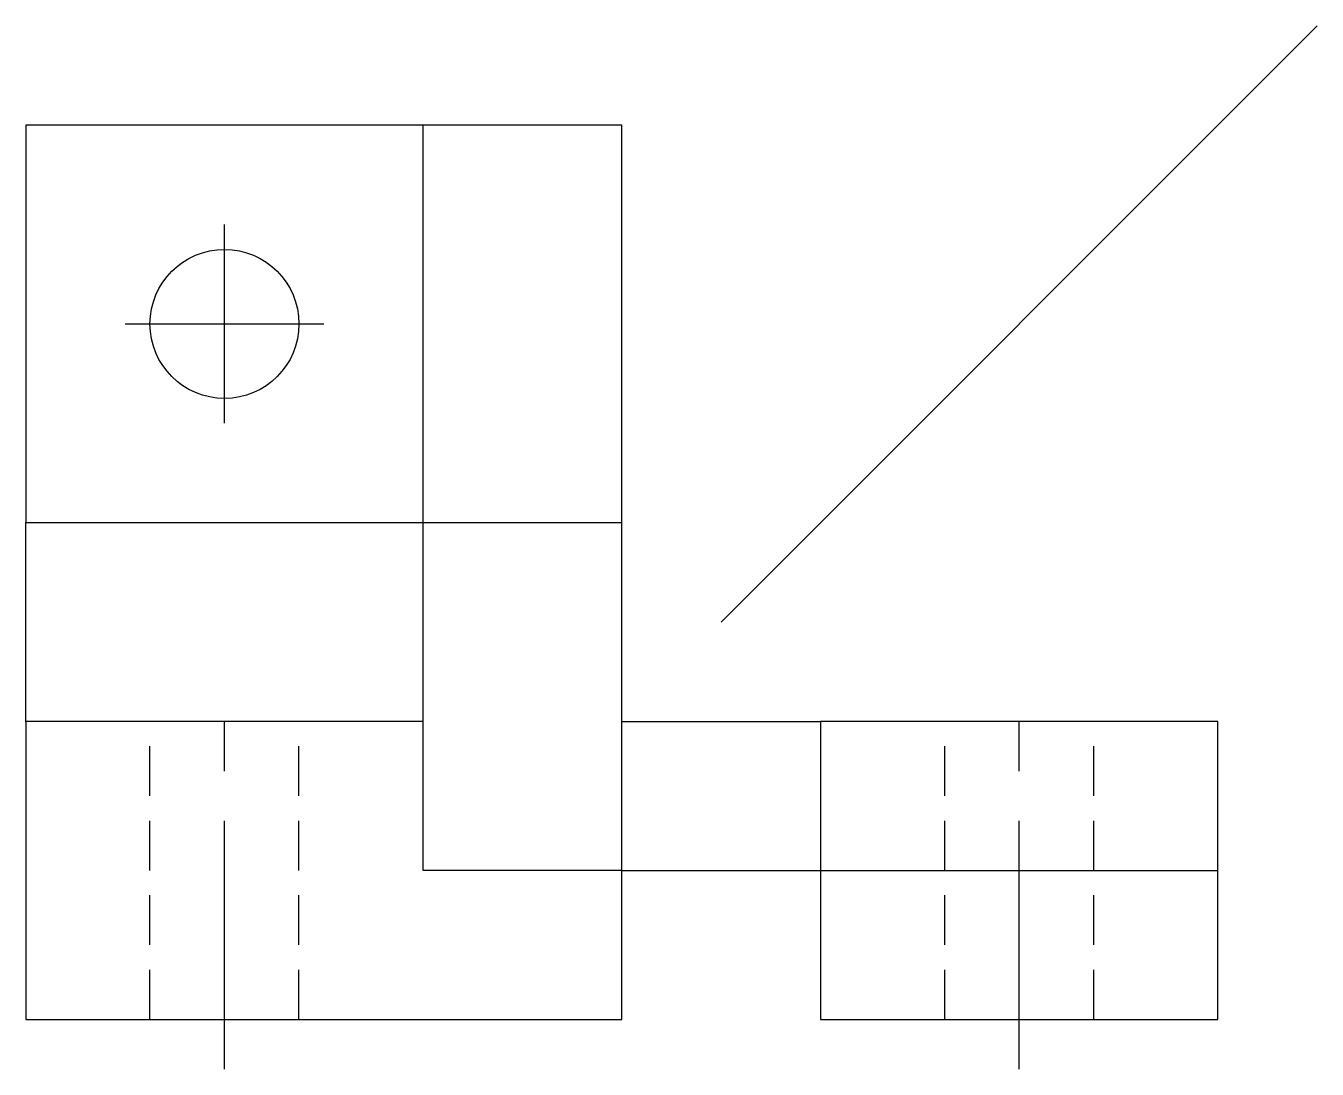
# Model space of a CAD drawing. Header units: inches. Extents: x 0 to 6.5, y -0.25 to 5.
import ezdxf

# ---------------------------------------------------------------- set-up
doc = ezdxf.new("R2010")
doc.units = ezdxf.units.IN
doc.header["$MEASUREMENT"] = 0
doc.linetypes.add('CENTER', pattern=[2, 1.25, -0.25, 0.25, -0.25])
doc.linetypes.add('HIDDEN', pattern=[0.375, 0.25, -0.125])
for name, color, linetype in [('CENTER', 3, 'CENTER'), ('HIDDEN', 1, 'HIDDEN'), ('OBJECT', 7, 'Continuous')]:
    doc.layers.add(name, color=color, linetype=linetype)

msp = doc.modelspace()

# ---------------------------------------------------------------- linework, layer by layer
at = {"layer": 'CENTER'}
for p, q in [((1, 3), (1, 4)), ((0.5, 3.5), (1.5, 3.5)), ((1, -0.25), (1, 1.75)), ((5, -0.25), (5, 1.75))]:
    msp.add_line(p, q, dxfattribs=at)
at = {"layer": 'HIDDEN'}
for p, q in [((0.625, 0), (0.625, 1.5)), ((1.375, 0), (1.375, 1.5)), ((4.625, 0), (4.625, 1.5)), ((5.375, 0), (5.375, 1.5))]:
    msp.add_line(p, q, dxfattribs=at)
at = {"layer": 'OBJECT'}
for p, q in [((3.5, 2), (6.5, 5)), ((3, 4.5), (0, 4.5)), ((0, 4.5), (0, 2.5)), ((2, 2.5), (2, 4.5)), ((3, 2.5), (3, 4.5)), ((0, 2.5), (3, 2.5)), ((0, 1.5), (0, 2.5)), ((2, 1.5), (2, 2.5)), ((3, 0.75), (3, 2.5)), ((2, 1.5), (0, 1.5)), ((0, 1.5), (0, 0)), ((2, 0.75), (2, 1.5)), ((3, 1.5), (4, 1.5)), ((6, 1.5), (4, 1.5)), ((4, 1.5), (4, 0)), ((6, 0), (6, 1.5)), ((3, 0.75), (2, 0.75)), ((3, 0), (3, 0.75)), ((3, 0.75), (4, 0.75)), ((4, 0.75), (6, 0.75)), ((0, 0), (3, 0)), ((4, 0), (6, 0))]:
    msp.add_line(p, q, dxfattribs=at)
msp.add_circle((1, 3.5), 0.375, dxfattribs=at)

doc.saveas('drawing.dxf')
